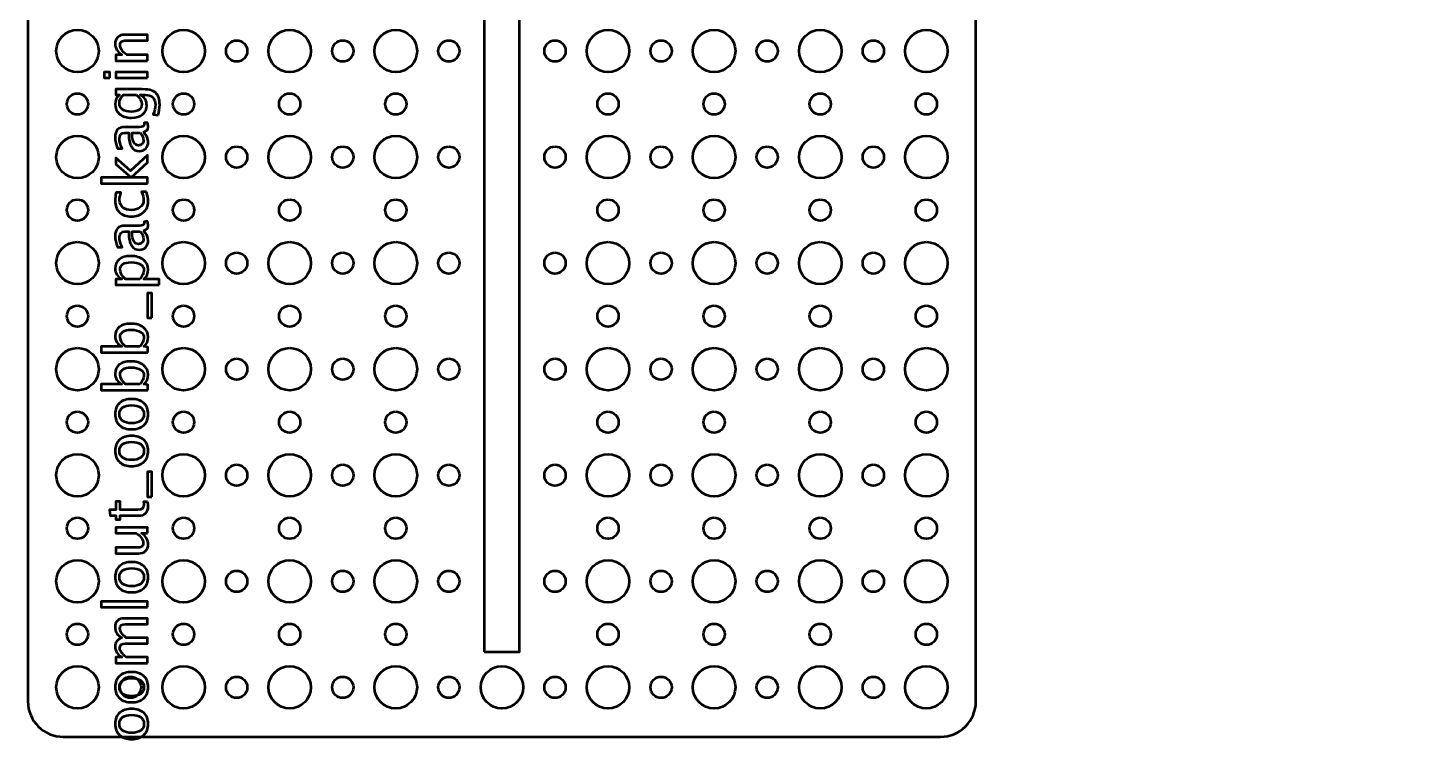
# Model space of a CAD drawing. Header units: centimetres. Extents: x -120 to 105, y -79 to 117.
# Drawn here: x 23.3 to 43.05, y -33.73 to -23.67 of the extents above; entities that cross this region are included whole.
import ezdxf

# ---------------------------------------------------------------- set-up
doc = ezdxf.new("R2010")
doc.units = ezdxf.units.CM
doc.header["$MEASUREMENT"] = 0
doc.layers.add('Layer 1', color=7, linetype='Continuous')

msp = doc.modelspace()

# ---------------------------------------------------------------- linework, layer by layer
at = {"layer": 'Layer 1', "lineweight": 53}
msp.add_lwpolyline([(29.75, -32.5001), (30.25, -32.5001), (30.25, 2.4999), (29.75, 2.4999), (29.75, -32.5001)], close=True, dxfattribs=at)
for centre, major_axis in [((24.00001, -24.00001), (0, 0.30001)), ((25.50001, -24.00001), (0, 0.30001)), ((26.25, -24), (0, 0.15)), ((27.00001, -24.00001), (0, 0.30001)), ((27.75, -24), (0, 0.15)), ((28.50001, -24.00001), (0, 0.30001)), ((29.25, -24), (0, 0.15)), ((30.75, -24), (0, 0.15)), ((31.50001, -24.00001), (0, 0.30001)), ((32.25, -24), (0, 0.15)), ((33.00001, -24.00001), (0, 0.30001)), ((33.75, -24), (0, 0.15)), ((34.50001, -24.00001), (0, 0.30001)), ((35.25, -24), (0, 0.15)), ((36.00001, -24.00001), (0, 0.30001)), ((24, -24.75), (0, 0.15)), ((25.5, -24.75), (0, 0.15)), ((27, -24.75), (0, 0.15)), ((28.5, -24.75), (0, 0.15)), ((31.5, -24.75), (0, 0.15)), ((33, -24.75), (0, 0.15)), ((34.5, -24.75), (0, 0.15)), ((36, -24.75), (0, 0.15)), ((24.00001, -25.50001), (0, 0.30001)), ((25.50001, -25.50001), (0, 0.30001)), ((27.00001, -25.50001), (0, 0.30001)), ((28.50001, -25.50001), (0, 0.30001)), ((31.50001, -25.50001), (0, 0.30001)), ((33.00001, -25.50001), (0, 0.30001)), ((34.50001, -25.50001), (0, 0.30001)), ((36.00001, -25.50001), (0, 0.30001)), ((26.25, -25.5), (0, 0.15)), ((27.75, -25.5), (0, 0.15)), ((29.25, -25.5), (0, 0.15)), ((30.75, -25.5), (0, 0.15)), ((32.25, -25.5), (0, 0.15)), ((33.75, -25.5), (0, 0.15)), ((35.25, -25.5), (0, 0.15)), ((24, -26.25), (0, 0.15)), ((25.5, -26.25), (0, 0.15)), ((27, -26.25), (0, 0.15)), ((28.5, -26.25), (0, 0.15)), ((31.5, -26.25), (0, 0.15)), ((33, -26.25), (0, 0.15)), ((34.5, -26.25), (0, 0.15)), ((36, -26.25), (0, 0.15)), ((24.00001, -27.00001), (0, 0.30001)), ((25.50001, -27.00001), (0, 0.30001)), ((26.25, -27), (0, 0.15)), ((27.00001, -27.00001), (0, 0.30001)), ((27.75, -27), (0, 0.15)), ((28.50001, -27.00001), (0, 0.30001)), ((29.25, -27), (0, 0.15)), ((30.75, -27), (0, 0.15)), ((31.50001, -27.00001), (0, 0.30001)), ((32.25, -27), (0, 0.15)), ((33.00001, -27.00001), (0, 0.30001)), ((33.75, -27), (0, 0.15)), ((34.50001, -27.00001), (0, 0.30001)), ((35.25, -27), (0, 0.15)), ((36.00001, -27.00001), (0, 0.30001)), ((24, -27.75), (0, 0.15)), ((25.5, -27.75), (0, 0.15)), ((27, -27.75), (0, 0.15)), ((28.5, -27.75), (0, 0.15)), ((31.5, -27.75), (0, 0.15)), ((33, -27.75), (0, 0.15)), ((34.5, -27.75), (0, 0.15)), ((36, -27.75), (0, 0.15)), ((24.00001, -28.50001), (0, 0.30001)), ((25.50001, -28.50001), (0, 0.30001)), ((27.00001, -28.50001), (0, 0.30001)), ((28.50001, -28.50001), (0, 0.30001)), ((31.50001, -28.50001), (0, 0.30001)), ((33.00001, -28.50001), (0, 0.30001)), ((34.50001, -28.50001), (0, 0.30001)), ((36.00001, -28.50001), (0, 0.30001)), ((26.25, -28.5), (0, 0.15)), ((27.75, -28.5), (0, 0.15)), ((29.25, -28.5), (0, 0.15)), ((30.75, -28.5), (0, 0.15)), ((32.25, -28.5), (0, 0.15)), ((33.75, -28.5), (0, 0.15)), ((35.25, -28.5), (0, 0.15)), ((24, -29.25), (0, 0.15)), ((25.5, -29.25), (0, 0.15)), ((27, -29.25), (0, 0.15)), ((28.5, -29.25), (0, 0.15)), ((31.5, -29.25), (0, 0.15)), ((33, -29.25), (0, 0.15)), ((34.5, -29.25), (0, 0.15)), ((36, -29.25), (0, 0.15)), ((24.00001, -30.00001), (0, 0.30001)), ((25.50001, -30.00001), (0, 0.30001)), ((27.00001, -30.00001), (0, 0.30001)), ((28.50001, -30.00001), (0, 0.30001)), ((31.50001, -30.00001), (0, 0.30001)), ((33.00001, -30.00001), (0, 0.30001)), ((34.50001, -30.00001), (0, 0.30001)), ((36.00001, -30.00001), (0, 0.30001)), ((26.25, -30), (0, 0.15)), ((27.75, -30), (0, 0.15)), ((29.25, -30), (0, 0.15)), ((30.75, -30), (0, 0.15)), ((32.25, -30), (0, 0.15)), ((33.75, -30), (0, 0.15)), ((35.25, -30), (0, 0.15)), ((24, -30.75), (0, 0.15)), ((25.5, -30.75), (0, 0.15)), ((27, -30.75), (0, 0.15)), ((28.5, -30.75), (0, 0.15)), ((31.5, -30.75), (0, 0.15)), ((33, -30.75), (0, 0.15)), ((34.5, -30.75), (0, 0.15)), ((36, -30.75), (0, 0.15)), ((24.00001, -31.50001), (0, 0.30001)), ((25.50001, -31.50001), (0, 0.30001)), ((27.00001, -31.50001), (0, 0.30001)), ((28.50001, -31.50001), (0, 0.30001)), ((31.50001, -31.50001), (0, 0.30001)), ((33.00001, -31.50001), (0, 0.30001)), ((34.50001, -31.50001), (0, 0.30001)), ((36.00001, -31.50001), (0, 0.30001)), ((26.25, -31.5), (0, 0.15)), ((27.75, -31.5), (0, 0.15)), ((29.25, -31.5), (0, 0.15)), ((30.75, -31.5), (0, 0.15)), ((32.25, -31.5), (0, 0.15)), ((33.75, -31.5), (0, 0.15)), ((35.25, -31.5), (0, 0.15)), ((24, -32.25), (0, 0.15)), ((25.5, -32.25), (0, 0.15)), ((27, -32.25), (0, 0.15)), ((28.5, -32.25), (0, 0.15)), ((31.5, -32.25), (0, 0.15)), ((33, -32.25), (0, 0.15)), ((34.5, -32.25), (0, 0.15)), ((36, -32.25), (0, 0.15)), ((24.00001, -33.00001), (0, 0.30001)), ((25.50001, -33.00001), (0, 0.30001)), ((27.00001, -33.00001), (0, 0.30001)), ((28.50001, -33.00001), (0, 0.30001)), ((30.00001, -33.00001), (0, 0.30001)), ((31.50001, -33.00001), (0, 0.30001)), ((33.00001, -33.00001), (0, 0.30001)), ((34.50001, -33.00001), (0, 0.30001)), ((36.00001, -33.00001), (0, 0.30001)), ((24.75, -33), (0, 0.15)), ((26.25, -33), (0, 0.15)), ((27.75, -33), (0, 0.15)), ((29.25, -33), (0, 0.15)), ((30.75, -33), (0, 0.15)), ((32.25, -33), (0, 0.15)), ((33.75, -33), (0, 0.15)), ((35.25, -33), (0, 0.15))]:
    msp.add_ellipse(centre, major_axis=major_axis, ratio=1, dxfattribs=at)
msp.add_open_spline([(23.8, -33.7), (23.52386, -33.7), (23.3, -33.47614), (23.3, -33.2), (23.3, -33.2), (23.3, -33.2), (23.3, 6.2), (23.3, 6.2), (23.3, 6.2), (23.3, 6.47614), (23.52386, 6.7), (23.8, 6.7), (23.8, 6.7), (27.54218, 6.7), (33.02796, 6.7), (36.2, 6.7), (36.2, 6.7), (36.47614, 6.7), (36.7, 6.47614), (36.7, 6.2), (36.7, 6.2), (36.7, 6.2), (36.7, -11.3), (36.7, -11.3), (36.7, -11.3), (36.7, -11.3), (61.7, -11.3), (61.7, -11.3), (61.7, -11.3), (61.97614, -11.3), (62.2, -11.52386), (62.2, -11.8), (62.2, -11.8), (62.2, -11.8), (62.2, -18.2), (62.2, -18.2), (62.2, -18.2), (62.2, -18.47614), (61.97614, -18.7), (61.7, -18.7), (61.7, -18.7), (61.7, -18.7), (36.7, -18.7), (36.7, -18.7), (36.7, -18.7), (36.7, -18.7), (36.7, -33.2), (36.7, -33.2), (36.7, -33.2), (36.7, -33.47614), (36.47614, -33.7), (36.2, -33.7), (36.2, -33.7), (31.42225, -33.7), (28.57775, -33.7), (23.8, -33.7)], degree=3, knots=[0, 0, 0, 0, 0.06666667, 0.06666667, 0.06666667, 0.06666667, 0.13333333, 0.13333333, 0.13333333, 0.13333333, 0.2, 0.2, 0.2, 0.2, 0.26666667, 0.26666667, 0.26666667, 0.26666667, 0.33333333, 0.33333333, 0.33333333, 0.33333333, 0.4, 0.4, 0.4, 0.4, 0.46666667, 0.46666667, 0.46666667, 0.46666667, 0.53333333, 0.53333333, 0.53333333, 0.53333333, 0.6, 0.6, 0.6, 0.6, 0.66666667, 0.66666667, 0.66666667, 0.66666667, 0.73333333, 0.73333333, 0.73333333, 0.73333333, 0.8, 0.8, 0.8, 0.8, 0.86666667, 0.86666667, 0.86666667, 0.86666667, 1, 1, 1, 1], dxfattribs=at)
at = {"layer": 'Layer 1', "color": 5, "lineweight": 53}
for points, knots in [([(24.99003, -24.13702), (24.99003, -24.13702), (24.54129, -24.13702), (24.54129, -24.13702), (24.54129, -24.13702), (24.54129, -24.13702), (24.54129, -24.05575), (24.54129, -24.05575), (24.54129, -24.05575), (24.54129, -24.05575), (24.6261, -24.05575), (24.6261, -24.05575), (24.6261, -24.05575), (24.56331, -24.01271), (24.53198, -23.95993), (24.53198, -23.89756), (24.53198, -23.89756), (24.53198, -23.85833), (24.54426, -23.82715), (24.56895, -23.80415), (24.56895, -23.80415), (24.59351, -23.78115), (24.62667, -23.76957), (24.66815, -23.76957), (24.66815, -23.76957), (24.66815, -23.76957), (24.99003, -23.76957), (24.99003, -23.76957), (24.99003, -23.76957), (24.99003, -23.76957), (24.99003, -23.85086), (24.99003, -23.85086), (24.99003, -23.85086), (24.99003, -23.85086), (24.69468, -23.85086), (24.69468, -23.85086), (24.69468, -23.85086), (24.66138, -23.85086), (24.63767, -23.85579), (24.62356, -23.86553), (24.62356, -23.86553), (24.60931, -23.87541), (24.60226, -23.89164), (24.60226, -23.91436), (24.60226, -23.91436), (24.60226, -23.96431), (24.63485, -24.01144), (24.70005, -24.05575), (24.70005, -24.05575), (24.70005, -24.05575), (24.99003, -24.05575), (24.99003, -24.05575), (24.99003, -24.05575), (24.99003, -24.05575), (24.99003, -24.13702), (24.99003, -24.13702)], [0, 0, 0, 0, 0.06666667, 0.06666667, 0.06666667, 0.06666667, 0.13333333, 0.13333333, 0.13333333, 0.13333333, 0.2, 0.2, 0.2, 0.2, 0.26666667, 0.26666667, 0.26666667, 0.26666667, 0.33333333, 0.33333333, 0.33333333, 0.33333333, 0.4, 0.4, 0.4, 0.4, 0.46666667, 0.46666667, 0.46666667, 0.46666667, 0.53333333, 0.53333333, 0.53333333, 0.53333333, 0.6, 0.6, 0.6, 0.6, 0.66666667, 0.66666667, 0.66666667, 0.66666667, 0.73333333, 0.73333333, 0.73333333, 0.73333333, 0.8, 0.8, 0.8, 0.8, 0.86666667, 0.86666667, 0.86666667, 0.86666667, 1, 1, 1, 1]), ([(24.45917, -24.3817), (24.45917, -24.3817), (24.37789, -24.3817), (24.37789, -24.3817), (24.37789, -24.3817), (24.37789, -24.3817), (24.37789, -24.30043), (24.37789, -24.30043), (24.37789, -24.30043), (24.37789, -24.30043), (24.45917, -24.30043), (24.45917, -24.30043), (24.45917, -24.30043), (24.45917, -24.30043), (24.45917, -24.3817), (24.45917, -24.3817)], [0, 0, 0, 0, 0.2, 0.2, 0.2, 0.2, 0.4, 0.4, 0.4, 0.4, 0.6, 0.6, 0.6, 0.6, 1, 1, 1, 1]), ([(24.99003, -24.3817), (24.99003, -24.3817), (24.54129, -24.3817), (24.54129, -24.3817), (24.54129, -24.3817), (24.54129, -24.3817), (24.54129, -24.30043), (24.54129, -24.30043), (24.54129, -24.30043), (24.54129, -24.30043), (24.99003, -24.30043), (24.99003, -24.30043), (24.99003, -24.30043), (24.99003, -24.30043), (24.99003, -24.3817), (24.99003, -24.3817)], [0, 0, 0, 0, 0.2, 0.2, 0.2, 0.2, 0.4, 0.4, 0.4, 0.4, 0.6, 0.6, 0.6, 0.6, 1, 1, 1, 1]), ([(25.13904, -24.90791), (25.13904, -24.90791), (25.06877, -24.89831), (25.06877, -24.89831), (25.06877, -24.89831), (25.09078, -24.85119), (25.10179, -24.80448), (25.10179, -24.75834), (25.10179, -24.75834), (25.10179, -24.66676), (25.05325, -24.6209), (24.9563, -24.6209), (24.9563, -24.6209), (24.9563, -24.6209), (24.88575, -24.6209), (24.88575, -24.6209), (24.88575, -24.6209), (24.91552, -24.63501), (24.93852, -24.65504), (24.95503, -24.68115), (24.95503, -24.68115), (24.97154, -24.70726), (24.97987, -24.73632), (24.97987, -24.76836), (24.97987, -24.76836), (24.97987, -24.82268), (24.9604, -24.86572), (24.92145, -24.89746), (24.92145, -24.89746), (24.8825, -24.92921), (24.82973, -24.94516), (24.76312, -24.94516), (24.76312, -24.94516), (24.69497, -24.94516), (24.63937, -24.9271), (24.59633, -24.89097), (24.59633, -24.89097), (24.55343, -24.85472), (24.53198, -24.80801), (24.53198, -24.75058), (24.53198, -24.75058), (24.53198, -24.70034), (24.5523, -24.65702), (24.59308, -24.6209), (24.59308, -24.6209), (24.59308, -24.6209), (24.54129, -24.6209), (24.54129, -24.6209), (24.54129, -24.6209), (24.54129, -24.6209), (24.54129, -24.53961), (24.54129, -24.53961), (24.54129, -24.53961), (24.54129, -24.53961), (24.86755, -24.53961), (24.86755, -24.53961), (24.86755, -24.53961), (24.93768, -24.53961), (24.98961, -24.54328), (25.02333, -24.55062), (25.02333, -24.55062), (25.05706, -24.55782), (25.08472, -24.57165), (25.10616, -24.59169), (25.10616, -24.59169), (25.14384, -24.62725), (25.16275, -24.68284), (25.16275, -24.75834), (25.16275, -24.75834), (25.16275, -24.81013), (25.15485, -24.85994), (25.13904, -24.90791)], [0, 0, 0, 0, 0.05263158, 0.05263158, 0.05263158, 0.05263158, 0.10526316, 0.10526316, 0.10526316, 0.10526316, 0.15789474, 0.15789474, 0.15789474, 0.15789474, 0.21052632, 0.21052632, 0.21052632, 0.21052632, 0.26315789, 0.26315789, 0.26315789, 0.26315789, 0.31578947, 0.31578947, 0.31578947, 0.31578947, 0.36842105, 0.36842105, 0.36842105, 0.36842105, 0.42105263, 0.42105263, 0.42105263, 0.42105263, 0.47368421, 0.47368421, 0.47368421, 0.47368421, 0.52631579, 0.52631579, 0.52631579, 0.52631579, 0.57894737, 0.57894737, 0.57894737, 0.57894737, 0.63157895, 0.63157895, 0.63157895, 0.63157895, 0.68421053, 0.68421053, 0.68421053, 0.68421053, 0.73684211, 0.73684211, 0.73684211, 0.73684211, 0.78947368, 0.78947368, 0.78947368, 0.78947368, 0.84210526, 0.84210526, 0.84210526, 0.84210526, 0.89473684, 0.89473684, 0.89473684, 0.89473684, 1, 1, 1, 1]), ([(24.83481, -24.6209), (24.83481, -24.6209), (24.64868, -24.6209), (24.64868, -24.6209), (24.64868, -24.6209), (24.61157, -24.65674), (24.59294, -24.69583), (24.59294, -24.73802), (24.59294, -24.73802), (24.59294, -24.77555), (24.6079, -24.8049), (24.63796, -24.82607), (24.63796, -24.82607), (24.66787, -24.84738), (24.7095, -24.85796), (24.76256, -24.85796), (24.76256, -24.85796), (24.86007, -24.85796), (24.90875, -24.82339), (24.90875, -24.7541), (24.90875, -24.7541), (24.90875, -24.70697), (24.88406, -24.66252), (24.83481, -24.6209)], [0, 0, 0, 0, 0.14285714, 0.14285714, 0.14285714, 0.14285714, 0.28571429, 0.28571429, 0.28571429, 0.28571429, 0.42857143, 0.42857143, 0.42857143, 0.42857143, 0.57142857, 0.57142857, 0.57142857, 0.57142857, 0.71428571, 0.71428571, 0.71428571, 0.71428571, 1, 1, 1, 1]), ([(24.93288, -25.14582), (24.97775, -25.19464), (25.00019, -25.24163), (25.00019, -25.28679), (25.00019, -25.28679), (25.00019, -25.3239), (24.98862, -25.35479), (24.96534, -25.37921), (24.96534, -25.37921), (24.94205, -25.40376), (24.9127, -25.41604), (24.87728, -25.41604), (24.87728, -25.41604), (24.82832, -25.41604), (24.79064, -25.39543), (24.76439, -25.35424), (24.76439, -25.35424), (24.73815, -25.31303), (24.72502, -25.25391), (24.72502, -25.17686), (24.72502, -25.17686), (24.72502, -25.17686), (24.72502, -25.15781), (24.72502, -25.15781), (24.72502, -25.15781), (24.72502, -25.15781), (24.67098, -25.15781), (24.67098, -25.15781), (24.67098, -25.15781), (24.61891, -25.15781), (24.59294, -25.18491), (24.59294, -25.23923), (24.59294, -25.23923), (24.59294, -25.28128), (24.60621, -25.32729), (24.63274, -25.37709), (24.63274, -25.37709), (24.63274, -25.37709), (24.56585, -25.37709), (24.56585, -25.37709), (24.56585, -25.37709), (24.54327, -25.32235), (24.53198, -25.2707), (24.53198, -25.2223), (24.53198, -25.2223), (24.53198, -25.17249), (24.54327, -25.13566), (24.56599, -25.11209), (24.56599, -25.11209), (24.58871, -25.08839), (24.6237, -25.07653), (24.67098, -25.07653), (24.67098, -25.07653), (24.67098, -25.07653), (24.87375, -25.07653), (24.87375, -25.07653), (24.87375, -25.07653), (24.92018, -25.07653), (24.94346, -25.06228), (24.94346, -25.03363), (24.94346, -25.03363), (24.94346, -25.03011), (24.9429, -25.02488), (24.94177, -25.01797), (24.94177, -25.01797), (24.94177, -25.01797), (24.98693, -25.01218), (24.98693, -25.01218), (24.98693, -25.01218), (24.99582, -25.03067), (25.00019, -25.05099), (25.00019, -25.07329), (25.00019, -25.07329), (25.00019, -25.11125), (24.97775, -25.13538), (24.93288, -25.14582)], [0, 0, 0, 0, 0.05, 0.05, 0.05, 0.05, 0.1, 0.1, 0.1, 0.1, 0.15, 0.15, 0.15, 0.15, 0.2, 0.2, 0.2, 0.2, 0.25, 0.25, 0.25, 0.25, 0.3, 0.3, 0.3, 0.3, 0.35, 0.35, 0.35, 0.35, 0.4, 0.4, 0.4, 0.4, 0.45, 0.45, 0.45, 0.45, 0.5, 0.5, 0.5, 0.5, 0.55, 0.55, 0.55, 0.55, 0.6, 0.6, 0.6, 0.6, 0.65, 0.65, 0.65, 0.65, 0.7, 0.7, 0.7, 0.7, 0.75, 0.75, 0.75, 0.75, 0.8, 0.8, 0.8, 0.8, 0.85, 0.85, 0.85, 0.85, 0.9, 0.9, 0.9, 0.9, 1, 1, 1, 1]), ([(24.88857, -25.15781), (24.88857, -25.15781), (24.77328, -25.15781), (24.77328, -25.15781), (24.77328, -25.15781), (24.77328, -25.15781), (24.77244, -25.18392), (24.77244, -25.18392), (24.77244, -25.18392), (24.77244, -25.22907), (24.78076, -25.26548), (24.79741, -25.29328), (24.79741, -25.29328), (24.8142, -25.32094), (24.83636, -25.33477), (24.86402, -25.33477), (24.86402, -25.33477), (24.88335, -25.33477), (24.89972, -25.32785), (24.91312, -25.31416), (24.91312, -25.31416), (24.92653, -25.30033), (24.9333, -25.28354), (24.9333, -25.26365), (24.9333, -25.26365), (24.9333, -25.22978), (24.91835, -25.1945), (24.88857, -25.15781)], [0, 0, 0, 0, 0.125, 0.125, 0.125, 0.125, 0.25, 0.25, 0.25, 0.25, 0.375, 0.375, 0.375, 0.375, 0.5, 0.5, 0.5, 0.5, 0.625, 0.625, 0.625, 0.625, 0.75, 0.75, 0.75, 0.75, 1, 1, 1, 1]), ([(24.99003, -25.87196), (24.99003, -25.87196), (24.33725, -25.87196), (24.33725, -25.87196), (24.33725, -25.87196), (24.33725, -25.87196), (24.33725, -25.79069), (24.33725, -25.79069), (24.33725, -25.79069), (24.33725, -25.79069), (24.75903, -25.79069), (24.75903, -25.79069), (24.75903, -25.79069), (24.75903, -25.79069), (24.54129, -25.60019), (24.54129, -25.60019), (24.54129, -25.60019), (24.54129, -25.60019), (24.54129, -25.51242), (24.54129, -25.51242), (24.54129, -25.51242), (24.54129, -25.51242), (24.7507, -25.69445), (24.7507, -25.69445), (24.7507, -25.69445), (24.7507, -25.69445), (24.99003, -25.47432), (24.99003, -25.47432), (24.99003, -25.47432), (24.99003, -25.47432), (24.99003, -25.57902), (24.99003, -25.57902), (24.99003, -25.57902), (24.99003, -25.57902), (24.75988, -25.79069), (24.75988, -25.79069), (24.75988, -25.79069), (24.75988, -25.79069), (24.99003, -25.79069), (24.99003, -25.79069), (24.99003, -25.79069), (24.99003, -25.79069), (24.99003, -25.87196), (24.99003, -25.87196)], [0, 0, 0, 0, 0.08333333, 0.08333333, 0.08333333, 0.08333333, 0.16666667, 0.16666667, 0.16666667, 0.16666667, 0.25, 0.25, 0.25, 0.25, 0.33333333, 0.33333333, 0.33333333, 0.33333333, 0.41666667, 0.41666667, 0.41666667, 0.41666667, 0.5, 0.5, 0.5, 0.5, 0.58333333, 0.58333333, 0.58333333, 0.58333333, 0.66666667, 0.66666667, 0.66666667, 0.66666667, 0.75, 0.75, 0.75, 0.75, 0.83333333, 0.83333333, 0.83333333, 0.83333333, 1, 1, 1, 1]), ([(24.97648, -25.99404), (24.99229, -26.04667), (25.00019, -26.09211), (25.00019, -26.13035), (25.00019, -26.13035), (25.00019, -26.19103), (24.97775, -26.24126), (24.93302, -26.2812), (24.93302, -26.2812), (24.88815, -26.32112), (24.83156, -26.34116), (24.7634, -26.34116), (24.7634, -26.34116), (24.69059, -26.34116), (24.63372, -26.3214), (24.59308, -26.2819), (24.59308, -26.2819), (24.5523, -26.24239), (24.53198, -26.18722), (24.53198, -26.11638), (24.53198, -26.11638), (24.53198, -26.08152), (24.53678, -26.0423), (24.54637, -25.99912), (24.54637, -25.99912), (24.54637, -25.99912), (24.61496, -25.99912), (24.61496, -25.99912), (24.61496, -25.99912), (24.60141, -26.04498), (24.59464, -26.08237), (24.59464, -26.11116), (24.59464, -26.11116), (24.59464, -26.15293), (24.6103, -26.18637), (24.64148, -26.21135), (24.64148, -26.21135), (24.67267, -26.23632), (24.7143, -26.24888), (24.76623, -26.24888), (24.76623, -26.24888), (24.8166, -26.24888), (24.85724, -26.2359), (24.88843, -26.21008), (24.88843, -26.21008), (24.91947, -26.18425), (24.935, -26.15053), (24.935, -26.10862), (24.935, -26.10862), (24.935, -26.07151), (24.9254, -26.03341), (24.90621, -25.99404), (24.90621, -25.99404), (24.90621, -25.99404), (24.97648, -25.99404), (24.97648, -25.99404)], [0, 0, 0, 0, 0.06666667, 0.06666667, 0.06666667, 0.06666667, 0.13333333, 0.13333333, 0.13333333, 0.13333333, 0.2, 0.2, 0.2, 0.2, 0.26666667, 0.26666667, 0.26666667, 0.26666667, 0.33333333, 0.33333333, 0.33333333, 0.33333333, 0.4, 0.4, 0.4, 0.4, 0.46666667, 0.46666667, 0.46666667, 0.46666667, 0.53333333, 0.53333333, 0.53333333, 0.53333333, 0.6, 0.6, 0.6, 0.6, 0.66666667, 0.66666667, 0.66666667, 0.66666667, 0.73333333, 0.73333333, 0.73333333, 0.73333333, 0.8, 0.8, 0.8, 0.8, 0.86666667, 0.86666667, 0.86666667, 0.86666667, 1, 1, 1, 1]), ([(24.93288, -26.54182), (24.97775, -26.59064), (25.00019, -26.63763), (25.00019, -26.68279), (25.00019, -26.68279), (25.00019, -26.7199), (24.98862, -26.75079), (24.96534, -26.77521), (24.96534, -26.77521), (24.94205, -26.79976), (24.9127, -26.81204), (24.87728, -26.81204), (24.87728, -26.81204), (24.82832, -26.81204), (24.79064, -26.79143), (24.76439, -26.75024), (24.76439, -26.75024), (24.73815, -26.70903), (24.72502, -26.64991), (24.72502, -26.57286), (24.72502, -26.57286), (24.72502, -26.57286), (24.72502, -26.55381), (24.72502, -26.55381), (24.72502, -26.55381), (24.72502, -26.55381), (24.67098, -26.55381), (24.67098, -26.55381), (24.67098, -26.55381), (24.61891, -26.55381), (24.59294, -26.58091), (24.59294, -26.63523), (24.59294, -26.63523), (24.59294, -26.67728), (24.60621, -26.72329), (24.63274, -26.77309), (24.63274, -26.77309), (24.63274, -26.77309), (24.56585, -26.77309), (24.56585, -26.77309), (24.56585, -26.77309), (24.54327, -26.71835), (24.53198, -26.6667), (24.53198, -26.6183), (24.53198, -26.6183), (24.53198, -26.56849), (24.54327, -26.53166), (24.56599, -26.50809), (24.56599, -26.50809), (24.58871, -26.48439), (24.6237, -26.47253), (24.67098, -26.47253), (24.67098, -26.47253), (24.67098, -26.47253), (24.87375, -26.47253), (24.87375, -26.47253), (24.87375, -26.47253), (24.92018, -26.47253), (24.94346, -26.45828), (24.94346, -26.42963), (24.94346, -26.42963), (24.94346, -26.42611), (24.9429, -26.42088), (24.94177, -26.41397), (24.94177, -26.41397), (24.94177, -26.41397), (24.98693, -26.40818), (24.98693, -26.40818), (24.98693, -26.40818), (24.99582, -26.42667), (25.00019, -26.44699), (25.00019, -26.46929), (25.00019, -26.46929), (25.00019, -26.50725), (24.97775, -26.53138), (24.93288, -26.54182)], [0, 0, 0, 0, 0.05, 0.05, 0.05, 0.05, 0.1, 0.1, 0.1, 0.1, 0.15, 0.15, 0.15, 0.15, 0.2, 0.2, 0.2, 0.2, 0.25, 0.25, 0.25, 0.25, 0.3, 0.3, 0.3, 0.3, 0.35, 0.35, 0.35, 0.35, 0.4, 0.4, 0.4, 0.4, 0.45, 0.45, 0.45, 0.45, 0.5, 0.5, 0.5, 0.5, 0.55, 0.55, 0.55, 0.55, 0.6, 0.6, 0.6, 0.6, 0.65, 0.65, 0.65, 0.65, 0.7, 0.7, 0.7, 0.7, 0.75, 0.75, 0.75, 0.75, 0.8, 0.8, 0.8, 0.8, 0.85, 0.85, 0.85, 0.85, 0.9, 0.9, 0.9, 0.9, 1, 1, 1, 1]), ([(24.88857, -26.55381), (24.88857, -26.55381), (24.77328, -26.55381), (24.77328, -26.55381), (24.77328, -26.55381), (24.77328, -26.55381), (24.77244, -26.57992), (24.77244, -26.57992), (24.77244, -26.57992), (24.77244, -26.62507), (24.78076, -26.66148), (24.79741, -26.68928), (24.79741, -26.68928), (24.8142, -26.71694), (24.83636, -26.73077), (24.86402, -26.73077), (24.86402, -26.73077), (24.88335, -26.73077), (24.89972, -26.72385), (24.91312, -26.71016), (24.91312, -26.71016), (24.92653, -26.69633), (24.9333, -26.67954), (24.9333, -26.65965), (24.9333, -26.65965), (24.9333, -26.62578), (24.91835, -26.5905), (24.88857, -26.55381)], [0, 0, 0, 0, 0.125, 0.125, 0.125, 0.125, 0.25, 0.25, 0.25, 0.25, 0.375, 0.375, 0.375, 0.375, 0.5, 0.5, 0.5, 0.5, 0.625, 0.625, 0.625, 0.625, 0.75, 0.75, 0.75, 0.75, 1, 1, 1, 1]), ([(25.15344, -27.30593), (25.15344, -27.30593), (24.54129, -27.30593), (24.54129, -27.30593), (24.54129, -27.30593), (24.54129, -27.30593), (24.54129, -27.22466), (24.54129, -27.22466), (24.54129, -27.22466), (24.54129, -27.22466), (24.6261, -27.22466), (24.6261, -27.22466), (24.6261, -27.22466), (24.56331, -27.19136), (24.53198, -27.14126), (24.53198, -27.07452), (24.53198, -27.07452), (24.53198, -27.02047), (24.5516, -26.978), (24.59097, -26.94695), (24.59097, -26.94695), (24.63034, -26.91591), (24.6841, -26.90038), (24.75226, -26.90038), (24.75226, -26.90038), (24.82648, -26.90038), (24.88645, -26.91802), (24.93189, -26.95316), (24.93189, -26.95316), (24.97747, -26.9883), (25.00019, -27.03458), (25.00019, -27.09187), (25.00019, -27.09187), (25.00019, -27.14507), (24.97987, -27.18938), (24.93909, -27.22466), (24.93909, -27.22466), (24.93909, -27.22466), (25.15344, -27.22466), (25.15344, -27.22466), (25.15344, -27.22466), (25.15344, -27.22466), (25.15344, -27.30593), (25.15344, -27.30593)], [0, 0, 0, 0, 0.08333333, 0.08333333, 0.08333333, 0.08333333, 0.16666667, 0.16666667, 0.16666667, 0.16666667, 0.25, 0.25, 0.25, 0.25, 0.33333333, 0.33333333, 0.33333333, 0.33333333, 0.41666667, 0.41666667, 0.41666667, 0.41666667, 0.5, 0.5, 0.5, 0.5, 0.58333333, 0.58333333, 0.58333333, 0.58333333, 0.66666667, 0.66666667, 0.66666667, 0.66666667, 0.75, 0.75, 0.75, 0.75, 0.83333333, 0.83333333, 0.83333333, 0.83333333, 1, 1, 1, 1]), ([(24.88307, -27.22466), (24.92046, -27.18275), (24.93923, -27.14281), (24.93923, -27.10486), (24.93923, -27.10486), (24.93923, -27.06746), (24.92357, -27.03853), (24.89238, -27.01821), (24.89238, -27.01821), (24.8612, -26.99775), (24.81731, -26.98759), (24.76058, -26.98759), (24.76058, -26.98759), (24.6556, -26.98759), (24.6031, -27.02231), (24.6031, -27.09173), (24.6031, -27.09173), (24.6031, -27.13717), (24.62766, -27.18148), (24.6769, -27.22466), (24.6769, -27.22466), (24.6769, -27.22466), (24.88307, -27.22466), (24.88307, -27.22466)], [0, 0, 0, 0, 0.14285714, 0.14285714, 0.14285714, 0.14285714, 0.28571429, 0.28571429, 0.28571429, 0.28571429, 0.42857143, 0.42857143, 0.42857143, 0.42857143, 0.57142857, 0.57142857, 0.57142857, 0.57142857, 0.71428571, 0.71428571, 0.71428571, 0.71428571, 1, 1, 1, 1]), ([(25.05099, -27.77498), (25.05099, -27.77498), (24.99003, -27.77498), (24.99003, -27.77498), (24.99003, -27.77498), (24.99003, -27.77498), (24.99003, -27.42278), (24.99003, -27.42278), (24.99003, -27.42278), (24.99003, -27.42278), (25.05099, -27.42278), (25.05099, -27.42278), (25.05099, -27.42278), (25.05099, -27.42278), (25.05099, -27.77498), (25.05099, -27.77498)], [0, 0, 0, 0, 0.2, 0.2, 0.2, 0.2, 0.4, 0.4, 0.4, 0.4, 0.6, 0.6, 0.6, 0.6, 1, 1, 1, 1]), ([(24.99511, -28.26209), (24.99511, -28.26209), (24.33725, -28.26209), (24.33725, -28.26209), (24.33725, -28.26209), (24.33725, -28.26209), (24.33725, -28.18082), (24.33725, -28.18082), (24.33725, -28.18082), (24.33725, -28.18082), (24.6261, -28.18082), (24.6261, -28.18082), (24.6261, -28.18082), (24.56331, -28.14752), (24.53198, -28.09742), (24.53198, -28.03068), (24.53198, -28.03068), (24.53198, -27.97663), (24.5516, -27.93416), (24.59097, -27.90311), (24.59097, -27.90311), (24.63034, -27.87207), (24.6841, -27.85654), (24.75226, -27.85654), (24.75226, -27.85654), (24.82648, -27.85654), (24.88645, -27.87418), (24.93189, -27.90932), (24.93189, -27.90932), (24.97747, -27.94446), (25.00019, -27.99074), (25.00019, -28.04803), (25.00019, -28.04803), (25.00019, -28.10123), (24.97987, -28.14554), (24.93909, -28.18082), (24.93909, -28.18082), (24.93909, -28.18082), (24.99511, -28.1907), (24.99511, -28.1907), (24.99511, -28.1907), (24.99511, -28.1907), (24.99511, -28.26209), (24.99511, -28.26209)], [0, 0, 0, 0, 0.08333333, 0.08333333, 0.08333333, 0.08333333, 0.16666667, 0.16666667, 0.16666667, 0.16666667, 0.25, 0.25, 0.25, 0.25, 0.33333333, 0.33333333, 0.33333333, 0.33333333, 0.41666667, 0.41666667, 0.41666667, 0.41666667, 0.5, 0.5, 0.5, 0.5, 0.58333333, 0.58333333, 0.58333333, 0.58333333, 0.66666667, 0.66666667, 0.66666667, 0.66666667, 0.75, 0.75, 0.75, 0.75, 0.83333333, 0.83333333, 0.83333333, 0.83333333, 1, 1, 1, 1]), ([(24.88307, -28.18082), (24.92046, -28.13891), (24.93923, -28.09897), (24.93923, -28.06102), (24.93923, -28.06102), (24.93923, -28.02362), (24.92357, -27.99469), (24.89238, -27.97437), (24.89238, -27.97437), (24.8612, -27.95391), (24.81731, -27.94375), (24.76058, -27.94375), (24.76058, -27.94375), (24.6556, -27.94375), (24.6031, -27.97847), (24.6031, -28.04789), (24.6031, -28.04789), (24.6031, -28.09333), (24.62766, -28.13764), (24.6769, -28.18082), (24.6769, -28.18082), (24.6769, -28.18082), (24.88307, -28.18082), (24.88307, -28.18082)], [0, 0, 0, 0, 0.14285714, 0.14285714, 0.14285714, 0.14285714, 0.28571429, 0.28571429, 0.28571429, 0.28571429, 0.42857143, 0.42857143, 0.42857143, 0.42857143, 0.57142857, 0.57142857, 0.57142857, 0.57142857, 0.71428571, 0.71428571, 0.71428571, 0.71428571, 1, 1, 1, 1]), ([(24.99511, -28.79493), (24.99511, -28.79493), (24.33725, -28.79493), (24.33725, -28.79493), (24.33725, -28.79493), (24.33725, -28.79493), (24.33725, -28.71366), (24.33725, -28.71366), (24.33725, -28.71366), (24.33725, -28.71366), (24.6261, -28.71366), (24.6261, -28.71366), (24.6261, -28.71366), (24.56331, -28.68036), (24.53198, -28.63026), (24.53198, -28.56352), (24.53198, -28.56352), (24.53198, -28.50947), (24.5516, -28.467), (24.59097, -28.43595), (24.59097, -28.43595), (24.63034, -28.40491), (24.6841, -28.38938), (24.75226, -28.38938), (24.75226, -28.38938), (24.82648, -28.38938), (24.88645, -28.40702), (24.93189, -28.44216), (24.93189, -28.44216), (24.97747, -28.4773), (25.00019, -28.52358), (25.00019, -28.58087), (25.00019, -28.58087), (25.00019, -28.63407), (24.97987, -28.67838), (24.93909, -28.71366), (24.93909, -28.71366), (24.93909, -28.71366), (24.99511, -28.72354), (24.99511, -28.72354), (24.99511, -28.72354), (24.99511, -28.72354), (24.99511, -28.79493), (24.99511, -28.79493)], [0, 0, 0, 0, 0.08333333, 0.08333333, 0.08333333, 0.08333333, 0.16666667, 0.16666667, 0.16666667, 0.16666667, 0.25, 0.25, 0.25, 0.25, 0.33333333, 0.33333333, 0.33333333, 0.33333333, 0.41666667, 0.41666667, 0.41666667, 0.41666667, 0.5, 0.5, 0.5, 0.5, 0.58333333, 0.58333333, 0.58333333, 0.58333333, 0.66666667, 0.66666667, 0.66666667, 0.66666667, 0.75, 0.75, 0.75, 0.75, 0.83333333, 0.83333333, 0.83333333, 0.83333333, 1, 1, 1, 1]), ([(24.88307, -28.71366), (24.92046, -28.67175), (24.93923, -28.63181), (24.93923, -28.59386), (24.93923, -28.59386), (24.93923, -28.55646), (24.92357, -28.52753), (24.89238, -28.50721), (24.89238, -28.50721), (24.8612, -28.48675), (24.81731, -28.47659), (24.76058, -28.47659), (24.76058, -28.47659), (24.6556, -28.47659), (24.6031, -28.51131), (24.6031, -28.58073), (24.6031, -28.58073), (24.6031, -28.62617), (24.62766, -28.67048), (24.6769, -28.71366), (24.6769, -28.71366), (24.6769, -28.71366), (24.88307, -28.71366), (24.88307, -28.71366)], [0, 0, 0, 0, 0.14285714, 0.14285714, 0.14285714, 0.14285714, 0.28571429, 0.28571429, 0.28571429, 0.28571429, 0.42857143, 0.42857143, 0.42857143, 0.42857143, 0.57142857, 0.57142857, 0.57142857, 0.57142857, 0.71428571, 0.71428571, 0.71428571, 0.71428571, 1, 1, 1, 1]), ([(25.00019, -29.13642), (25.00019, -29.20232), (24.97916, -29.25453), (24.93711, -29.29291), (24.93711, -29.29291), (24.89506, -29.33143), (24.83791, -29.35062), (24.7658, -29.35062), (24.7658, -29.35062), (24.69384, -29.35062), (24.63683, -29.33143), (24.59492, -29.29291), (24.59492, -29.29291), (24.55301, -29.25453), (24.53198, -29.20232), (24.53198, -29.13642), (24.53198, -29.13642), (24.53198, -29.07052), (24.55301, -29.01831), (24.59492, -28.97993), (24.59492, -28.97993), (24.63683, -28.94141), (24.69384, -28.92221), (24.7658, -28.92221), (24.7658, -28.92221), (24.83791, -28.92221), (24.89506, -28.94141), (24.93711, -28.97993), (24.93711, -28.97993), (24.97916, -29.01831), (25.00019, -29.07052), (25.00019, -29.13642)], [0, 0, 0, 0, 0.11111111, 0.11111111, 0.11111111, 0.11111111, 0.22222222, 0.22222222, 0.22222222, 0.22222222, 0.33333333, 0.33333333, 0.33333333, 0.33333333, 0.44444444, 0.44444444, 0.44444444, 0.44444444, 0.55555556, 0.55555556, 0.55555556, 0.55555556, 0.66666667, 0.66666667, 0.66666667, 0.66666667, 0.77777778, 0.77777778, 0.77777778, 0.77777778, 1, 1, 1, 1]), ([(24.93923, -29.13656), (24.93923, -29.09635), (24.92413, -29.06502), (24.89379, -29.04272), (24.89379, -29.04272), (24.86359, -29.02057), (24.82084, -29.00942), (24.7658, -29.00942), (24.7658, -29.00942), (24.71091, -29.00942), (24.6683, -29.02057), (24.6381, -29.04272), (24.6381, -29.04272), (24.60804, -29.06502), (24.59294, -29.09635), (24.59294, -29.13656), (24.59294, -29.13656), (24.59294, -29.17692), (24.60804, -29.20825), (24.6381, -29.23026), (24.6381, -29.23026), (24.6683, -29.25242), (24.71091, -29.26342), (24.7658, -29.26342), (24.7658, -29.26342), (24.82084, -29.26342), (24.86359, -29.25242), (24.89379, -29.23026), (24.89379, -29.23026), (24.92413, -29.20825), (24.93923, -29.17692), (24.93923, -29.13656)], [0, 0, 0, 0, 0.11111111, 0.11111111, 0.11111111, 0.11111111, 0.22222222, 0.22222222, 0.22222222, 0.22222222, 0.33333333, 0.33333333, 0.33333333, 0.33333333, 0.44444444, 0.44444444, 0.44444444, 0.44444444, 0.55555556, 0.55555556, 0.55555556, 0.55555556, 0.66666667, 0.66666667, 0.66666667, 0.66666667, 0.77777778, 0.77777778, 0.77777778, 0.77777778, 1, 1, 1, 1]), ([(25.00019, -29.65655), (25.00019, -29.72245), (24.97916, -29.77466), (24.93711, -29.81304), (24.93711, -29.81304), (24.89506, -29.85156), (24.83791, -29.87075), (24.7658, -29.87075), (24.7658, -29.87075), (24.69384, -29.87075), (24.63683, -29.85156), (24.59492, -29.81304), (24.59492, -29.81304), (24.55301, -29.77466), (24.53198, -29.72245), (24.53198, -29.65655), (24.53198, -29.65655), (24.53198, -29.59065), (24.55301, -29.53844), (24.59492, -29.50006), (24.59492, -29.50006), (24.63683, -29.46154), (24.69384, -29.44234), (24.7658, -29.44234), (24.7658, -29.44234), (24.83791, -29.44234), (24.89506, -29.46154), (24.93711, -29.50006), (24.93711, -29.50006), (24.97916, -29.53844), (25.00019, -29.59065), (25.00019, -29.65655)], [0, 0, 0, 0, 0.11111111, 0.11111111, 0.11111111, 0.11111111, 0.22222222, 0.22222222, 0.22222222, 0.22222222, 0.33333333, 0.33333333, 0.33333333, 0.33333333, 0.44444444, 0.44444444, 0.44444444, 0.44444444, 0.55555556, 0.55555556, 0.55555556, 0.55555556, 0.66666667, 0.66666667, 0.66666667, 0.66666667, 0.77777778, 0.77777778, 0.77777778, 0.77777778, 1, 1, 1, 1]), ([(24.93923, -29.65669), (24.93923, -29.61648), (24.92413, -29.58515), (24.89379, -29.56285), (24.89379, -29.56285), (24.86359, -29.5407), (24.82084, -29.52955), (24.7658, -29.52955), (24.7658, -29.52955), (24.71091, -29.52955), (24.6683, -29.5407), (24.6381, -29.56285), (24.6381, -29.56285), (24.60804, -29.58515), (24.59294, -29.61648), (24.59294, -29.65669), (24.59294, -29.65669), (24.59294, -29.69705), (24.60804, -29.72838), (24.6381, -29.75039), (24.6381, -29.75039), (24.6683, -29.77255), (24.71091, -29.78355), (24.7658, -29.78355), (24.7658, -29.78355), (24.82084, -29.78355), (24.86359, -29.77255), (24.89379, -29.75039), (24.89379, -29.75039), (24.92413, -29.72838), (24.93923, -29.69705), (24.93923, -29.65669)], [0, 0, 0, 0, 0.11111111, 0.11111111, 0.11111111, 0.11111111, 0.22222222, 0.22222222, 0.22222222, 0.22222222, 0.33333333, 0.33333333, 0.33333333, 0.33333333, 0.44444444, 0.44444444, 0.44444444, 0.44444444, 0.55555556, 0.55555556, 0.55555556, 0.55555556, 0.66666667, 0.66666667, 0.66666667, 0.66666667, 0.77777778, 0.77777778, 0.77777778, 0.77777778, 1, 1, 1, 1]), ([(25.05099, -30.30425), (25.05099, -30.30425), (24.99003, -30.30425), (24.99003, -30.30425), (24.99003, -30.30425), (24.99003, -30.30425), (24.99003, -29.95205), (24.99003, -29.95205), (24.99003, -29.95205), (24.99003, -29.95205), (25.05099, -29.95205), (25.05099, -29.95205), (25.05099, -29.95205), (25.05099, -29.95205), (25.05099, -30.30425), (25.05099, -30.30425)], [0, 0, 0, 0, 0.2, 0.2, 0.2, 0.2, 0.4, 0.4, 0.4, 0.4, 0.6, 0.6, 0.6, 0.6, 1, 1, 1, 1]), ([(24.98989, -30.37452), (24.9968, -30.39964), (25.00019, -30.42151), (25.00019, -30.43999), (25.00019, -30.43999), (25.00019, -30.48148), (24.98834, -30.5138), (24.96463, -30.53694), (24.96463, -30.53694), (24.94092, -30.56021), (24.90804, -30.57178), (24.86585, -30.57178), (24.86585, -30.57178), (24.86585, -30.57178), (24.60226, -30.57178), (24.60226, -30.57178), (24.60226, -30.57178), (24.60226, -30.57178), (24.60226, -30.62795), (24.60226, -30.62795), (24.60226, -30.62795), (24.60226, -30.62795), (24.54129, -30.62795), (24.54129, -30.62795), (24.54129, -30.62795), (24.54129, -30.62795), (24.54129, -30.57178), (24.54129, -30.57178), (24.54129, -30.57178), (24.54129, -30.57178), (24.46016, -30.57178), (24.46016, -30.57178), (24.46016, -30.57178), (24.46016, -30.57178), (24.45239, -30.49051), (24.45239, -30.49051), (24.45239, -30.49051), (24.45239, -30.49051), (24.54129, -30.49051), (24.54129, -30.49051), (24.54129, -30.49051), (24.54129, -30.49051), (24.54129, -30.37283), (24.54129, -30.37283), (24.54129, -30.37283), (24.54129, -30.37283), (24.60226, -30.37283), (24.60226, -30.37283), (24.60226, -30.37283), (24.60226, -30.37283), (24.60226, -30.49051), (24.60226, -30.49051), (24.60226, -30.49051), (24.60226, -30.49051), (24.85118, -30.49051), (24.85118, -30.49051), (24.85118, -30.49051), (24.90988, -30.49051), (24.93923, -30.46497), (24.93923, -30.41403), (24.93923, -30.41403), (24.93923, -30.40316), (24.9374, -30.39004), (24.93387, -30.37452), (24.93387, -30.37452), (24.93387, -30.37452), (24.98989, -30.37452), (24.98989, -30.37452)], [0, 0, 0, 0, 0.05555556, 0.05555556, 0.05555556, 0.05555556, 0.11111111, 0.11111111, 0.11111111, 0.11111111, 0.16666667, 0.16666667, 0.16666667, 0.16666667, 0.22222222, 0.22222222, 0.22222222, 0.22222222, 0.27777778, 0.27777778, 0.27777778, 0.27777778, 0.33333333, 0.33333333, 0.33333333, 0.33333333, 0.38888889, 0.38888889, 0.38888889, 0.38888889, 0.44444444, 0.44444444, 0.44444444, 0.44444444, 0.5, 0.5, 0.5, 0.5, 0.55555556, 0.55555556, 0.55555556, 0.55555556, 0.61111111, 0.61111111, 0.61111111, 0.61111111, 0.66666667, 0.66666667, 0.66666667, 0.66666667, 0.72222222, 0.72222222, 0.72222222, 0.72222222, 0.77777778, 0.77777778, 0.77777778, 0.77777778, 0.83333333, 0.83333333, 0.83333333, 0.83333333, 0.88888889, 0.88888889, 0.88888889, 0.88888889, 1, 1, 1, 1]), ([(24.99003, -30.81959), (24.99003, -30.81959), (24.90565, -30.81959), (24.90565, -30.81959), (24.90565, -30.81959), (24.96872, -30.86291), (25.00019, -30.91554), (25.00019, -30.97735), (25.00019, -30.97735), (25.00019, -31.01658), (24.98791, -31.04776), (24.96322, -31.07091), (24.96322, -31.07091), (24.93852, -31.09418), (24.90536, -31.10575), (24.86345, -31.10575), (24.86345, -31.10575), (24.86345, -31.10575), (24.54129, -31.10575), (24.54129, -31.10575), (24.54129, -31.10575), (24.54129, -31.10575), (24.54129, -31.02448), (24.54129, -31.02448), (24.54129, -31.02448), (24.54129, -31.02448), (24.83692, -31.02448), (24.83692, -31.02448), (24.83692, -31.02448), (24.87065, -31.02448), (24.8945, -31.01954), (24.90861, -31.0098), (24.90861, -31.0098), (24.92286, -30.99993), (24.92992, -30.98356), (24.92992, -30.96056), (24.92992, -30.96056), (24.92992, -30.91088), (24.89732, -30.86375), (24.83198, -30.81959), (24.83198, -30.81959), (24.83198, -30.81959), (24.54129, -30.81959), (24.54129, -30.81959), (24.54129, -30.81959), (24.54129, -30.81959), (24.54129, -30.7383), (24.54129, -30.7383), (24.54129, -30.7383), (24.54129, -30.7383), (24.99003, -30.7383), (24.99003, -30.7383), (24.99003, -30.7383), (24.99003, -30.7383), (24.99003, -30.81959), (24.99003, -30.81959)], [0, 0, 0, 0, 0.06666667, 0.06666667, 0.06666667, 0.06666667, 0.13333333, 0.13333333, 0.13333333, 0.13333333, 0.2, 0.2, 0.2, 0.2, 0.26666667, 0.26666667, 0.26666667, 0.26666667, 0.33333333, 0.33333333, 0.33333333, 0.33333333, 0.4, 0.4, 0.4, 0.4, 0.46666667, 0.46666667, 0.46666667, 0.46666667, 0.53333333, 0.53333333, 0.53333333, 0.53333333, 0.6, 0.6, 0.6, 0.6, 0.66666667, 0.66666667, 0.66666667, 0.66666667, 0.73333333, 0.73333333, 0.73333333, 0.73333333, 0.8, 0.8, 0.8, 0.8, 0.86666667, 0.86666667, 0.86666667, 0.86666667, 1, 1, 1, 1]), ([(25.00019, -31.44216), (25.00019, -31.50806), (24.97916, -31.56027), (24.93711, -31.59865), (24.93711, -31.59865), (24.89506, -31.63717), (24.83791, -31.65636), (24.7658, -31.65636), (24.7658, -31.65636), (24.69384, -31.65636), (24.63683, -31.63717), (24.59492, -31.59865), (24.59492, -31.59865), (24.55301, -31.56027), (24.53198, -31.50806), (24.53198, -31.44216), (24.53198, -31.44216), (24.53198, -31.37626), (24.55301, -31.32405), (24.59492, -31.28567), (24.59492, -31.28567), (24.63683, -31.24715), (24.69384, -31.22795), (24.7658, -31.22795), (24.7658, -31.22795), (24.83791, -31.22795), (24.89506, -31.24715), (24.93711, -31.28567), (24.93711, -31.28567), (24.97916, -31.32405), (25.00019, -31.37626), (25.00019, -31.44216)], [0, 0, 0, 0, 0.11111111, 0.11111111, 0.11111111, 0.11111111, 0.22222222, 0.22222222, 0.22222222, 0.22222222, 0.33333333, 0.33333333, 0.33333333, 0.33333333, 0.44444444, 0.44444444, 0.44444444, 0.44444444, 0.55555556, 0.55555556, 0.55555556, 0.55555556, 0.66666667, 0.66666667, 0.66666667, 0.66666667, 0.77777778, 0.77777778, 0.77777778, 0.77777778, 1, 1, 1, 1]), ([(24.93923, -31.4423), (24.93923, -31.40209), (24.92413, -31.37076), (24.89379, -31.34846), (24.89379, -31.34846), (24.86359, -31.32631), (24.82084, -31.31516), (24.7658, -31.31516), (24.7658, -31.31516), (24.71091, -31.31516), (24.6683, -31.32631), (24.6381, -31.34846), (24.6381, -31.34846), (24.60804, -31.37076), (24.59294, -31.40209), (24.59294, -31.4423), (24.59294, -31.4423), (24.59294, -31.48266), (24.60804, -31.51399), (24.6381, -31.536), (24.6381, -31.536), (24.6683, -31.55816), (24.71091, -31.56916), (24.7658, -31.56916), (24.7658, -31.56916), (24.82084, -31.56916), (24.86359, -31.55816), (24.89379, -31.536), (24.89379, -31.536), (24.92413, -31.51399), (24.93923, -31.48266), (24.93923, -31.4423)], [0, 0, 0, 0, 0.11111111, 0.11111111, 0.11111111, 0.11111111, 0.22222222, 0.22222222, 0.22222222, 0.22222222, 0.33333333, 0.33333333, 0.33333333, 0.33333333, 0.44444444, 0.44444444, 0.44444444, 0.44444444, 0.55555556, 0.55555556, 0.55555556, 0.55555556, 0.66666667, 0.66666667, 0.66666667, 0.66666667, 0.77777778, 0.77777778, 0.77777778, 0.77777778, 1, 1, 1, 1]), ([(24.99003, -31.86549), (24.99003, -31.86549), (24.33725, -31.86549), (24.33725, -31.86549), (24.33725, -31.86549), (24.33725, -31.86549), (24.33725, -31.78422), (24.33725, -31.78422), (24.33725, -31.78422), (24.33725, -31.78422), (24.99003, -31.78422), (24.99003, -31.78422), (24.99003, -31.78422), (24.99003, -31.78422), (24.99003, -31.86549), (24.99003, -31.86549)], [0, 0, 0, 0, 0.2, 0.2, 0.2, 0.2, 0.4, 0.4, 0.4, 0.4, 0.6, 0.6, 0.6, 0.6, 1, 1, 1, 1]), ([(24.99003, -32.65599), (24.99003, -32.65599), (24.54129, -32.65599), (24.54129, -32.65599), (24.54129, -32.65599), (24.54129, -32.65599), (24.54129, -32.57472), (24.54129, -32.57472), (24.54129, -32.57472), (24.54129, -32.57472), (24.6261, -32.57472), (24.6261, -32.57472), (24.6261, -32.57472), (24.56331, -32.53507), (24.53198, -32.48427), (24.53198, -32.42204), (24.53198, -32.42204), (24.53198, -32.36206), (24.56331, -32.32128), (24.6261, -32.29955), (24.6261, -32.29955), (24.56274, -32.26103), (24.53113, -32.21079), (24.53113, -32.14913), (24.53113, -32.14913), (24.53113, -32.10976), (24.54271, -32.07914), (24.56599, -32.05726), (24.56599, -32.05726), (24.58927, -32.03539), (24.62187, -32.02438), (24.66378, -32.02438), (24.66378, -32.02438), (24.66378, -32.02438), (24.99003, -32.02438), (24.99003, -32.02438), (24.99003, -32.02438), (24.99003, -32.02438), (24.99003, -32.10566), (24.99003, -32.10566), (24.99003, -32.10566), (24.99003, -32.10566), (24.67719, -32.10566), (24.67719, -32.10566), (24.67719, -32.10566), (24.6261, -32.10566), (24.60056, -32.12598), (24.60056, -32.16662), (24.60056, -32.16662), (24.60056, -32.20882), (24.63034, -32.25313), (24.69003, -32.29955), (24.69003, -32.29955), (24.69003, -32.29955), (24.99003, -32.29955), (24.99003, -32.29955), (24.99003, -32.29955), (24.99003, -32.29955), (24.99003, -32.38083), (24.99003, -32.38083), (24.99003, -32.38083), (24.99003, -32.38083), (24.6769, -32.38083), (24.6769, -32.38083), (24.6769, -32.38083), (24.6254, -32.38083), (24.59972, -32.40143), (24.59972, -32.44278), (24.59972, -32.44278), (24.59972, -32.48384), (24.62963, -32.52787), (24.6896, -32.57472), (24.6896, -32.57472), (24.6896, -32.57472), (24.99003, -32.57472), (24.99003, -32.57472), (24.99003, -32.57472), (24.99003, -32.57472), (24.99003, -32.65599), (24.99003, -32.65599)], [0, 0, 0, 0, 0.04761905, 0.04761905, 0.04761905, 0.04761905, 0.0952381, 0.0952381, 0.0952381, 0.0952381, 0.14285714, 0.14285714, 0.14285714, 0.14285714, 0.19047619, 0.19047619, 0.19047619, 0.19047619, 0.23809524, 0.23809524, 0.23809524, 0.23809524, 0.28571429, 0.28571429, 0.28571429, 0.28571429, 0.33333333, 0.33333333, 0.33333333, 0.33333333, 0.38095238, 0.38095238, 0.38095238, 0.38095238, 0.42857143, 0.42857143, 0.42857143, 0.42857143, 0.47619048, 0.47619048, 0.47619048, 0.47619048, 0.52380952, 0.52380952, 0.52380952, 0.52380952, 0.57142857, 0.57142857, 0.57142857, 0.57142857, 0.61904762, 0.61904762, 0.61904762, 0.61904762, 0.66666667, 0.66666667, 0.66666667, 0.66666667, 0.71428571, 0.71428571, 0.71428571, 0.71428571, 0.76190476, 0.76190476, 0.76190476, 0.76190476, 0.80952381, 0.80952381, 0.80952381, 0.80952381, 0.85714286, 0.85714286, 0.85714286, 0.85714286, 0.9047619, 0.9047619, 0.9047619, 0.9047619, 1, 1, 1, 1]), ([(25.00019, -32.99748), (25.00019, -33.06338), (24.97916, -33.11559), (24.93711, -33.15397), (24.93711, -33.15397), (24.89506, -33.19249), (24.83791, -33.21168), (24.7658, -33.21168), (24.7658, -33.21168), (24.69384, -33.21168), (24.63683, -33.19249), (24.59492, -33.15397), (24.59492, -33.15397), (24.55301, -33.11559), (24.53198, -33.06338), (24.53198, -32.99748), (24.53198, -32.99748), (24.53198, -32.93158), (24.55301, -32.87937), (24.59492, -32.84099), (24.59492, -32.84099), (24.63683, -32.80247), (24.69384, -32.78327), (24.7658, -32.78327), (24.7658, -32.78327), (24.83791, -32.78327), (24.89506, -32.80247), (24.93711, -32.84099), (24.93711, -32.84099), (24.97916, -32.87937), (25.00019, -32.93158), (25.00019, -32.99748)], [0, 0, 0, 0, 0.11111111, 0.11111111, 0.11111111, 0.11111111, 0.22222222, 0.22222222, 0.22222222, 0.22222222, 0.33333333, 0.33333333, 0.33333333, 0.33333333, 0.44444444, 0.44444444, 0.44444444, 0.44444444, 0.55555556, 0.55555556, 0.55555556, 0.55555556, 0.66666667, 0.66666667, 0.66666667, 0.66666667, 0.77777778, 0.77777778, 0.77777778, 0.77777778, 1, 1, 1, 1]), ([(24.93923, -32.99762), (24.93923, -32.95741), (24.92413, -32.92608), (24.89379, -32.90378), (24.89379, -32.90378), (24.86359, -32.88163), (24.82084, -32.87048), (24.7658, -32.87048), (24.7658, -32.87048), (24.71091, -32.87048), (24.6683, -32.88163), (24.6381, -32.90378), (24.6381, -32.90378), (24.60804, -32.92608), (24.59294, -32.95741), (24.59294, -32.99762), (24.59294, -32.99762), (24.59294, -33.03798), (24.60804, -33.06931), (24.6381, -33.09132), (24.6381, -33.09132), (24.6683, -33.11348), (24.71091, -33.12448), (24.7658, -33.12448), (24.7658, -33.12448), (24.82084, -33.12448), (24.86359, -33.11348), (24.89379, -33.09132), (24.89379, -33.09132), (24.92413, -33.06931), (24.93923, -33.03798), (24.93923, -32.99762)], [0, 0, 0, 0, 0.11111111, 0.11111111, 0.11111111, 0.11111111, 0.22222222, 0.22222222, 0.22222222, 0.22222222, 0.33333333, 0.33333333, 0.33333333, 0.33333333, 0.44444444, 0.44444444, 0.44444444, 0.44444444, 0.55555556, 0.55555556, 0.55555556, 0.55555556, 0.66666667, 0.66666667, 0.66666667, 0.66666667, 0.77777778, 0.77777778, 0.77777778, 0.77777778, 1, 1, 1, 1]), ([(25.00019, -33.51761), (25.00019, -33.58351), (24.97916, -33.63572), (24.93711, -33.6741), (24.93711, -33.6741), (24.89506, -33.71262), (24.83791, -33.73181), (24.7658, -33.73181), (24.7658, -33.73181), (24.69384, -33.73181), (24.63683, -33.71262), (24.59492, -33.6741), (24.59492, -33.6741), (24.55301, -33.63572), (24.53198, -33.58351), (24.53198, -33.51761), (24.53198, -33.51761), (24.53198, -33.45171), (24.55301, -33.3995), (24.59492, -33.36112), (24.59492, -33.36112), (24.63683, -33.3226), (24.69384, -33.3034), (24.7658, -33.3034), (24.7658, -33.3034), (24.83791, -33.3034), (24.89506, -33.3226), (24.93711, -33.36112), (24.93711, -33.36112), (24.97916, -33.3995), (25.00019, -33.45171), (25.00019, -33.51761)], [0, 0, 0, 0, 0.11111111, 0.11111111, 0.11111111, 0.11111111, 0.22222222, 0.22222222, 0.22222222, 0.22222222, 0.33333333, 0.33333333, 0.33333333, 0.33333333, 0.44444444, 0.44444444, 0.44444444, 0.44444444, 0.55555556, 0.55555556, 0.55555556, 0.55555556, 0.66666667, 0.66666667, 0.66666667, 0.66666667, 0.77777778, 0.77777778, 0.77777778, 0.77777778, 1, 1, 1, 1]), ([(24.93923, -33.51775), (24.93923, -33.47754), (24.92413, -33.44621), (24.89379, -33.42391), (24.89379, -33.42391), (24.86359, -33.40176), (24.82084, -33.39061), (24.7658, -33.39061), (24.7658, -33.39061), (24.71091, -33.39061), (24.6683, -33.40176), (24.6381, -33.42391), (24.6381, -33.42391), (24.60804, -33.44621), (24.59294, -33.47754), (24.59294, -33.51775), (24.59294, -33.51775), (24.59294, -33.55811), (24.60804, -33.58944), (24.6381, -33.61145), (24.6381, -33.61145), (24.6683, -33.63361), (24.71091, -33.64461), (24.7658, -33.64461), (24.7658, -33.64461), (24.82084, -33.64461), (24.86359, -33.63361), (24.89379, -33.61145), (24.89379, -33.61145), (24.92413, -33.58944), (24.93923, -33.55811), (24.93923, -33.51775)], [0, 0, 0, 0, 0.11111111, 0.11111111, 0.11111111, 0.11111111, 0.22222222, 0.22222222, 0.22222222, 0.22222222, 0.33333333, 0.33333333, 0.33333333, 0.33333333, 0.44444444, 0.44444444, 0.44444444, 0.44444444, 0.55555556, 0.55555556, 0.55555556, 0.55555556, 0.66666667, 0.66666667, 0.66666667, 0.66666667, 0.77777778, 0.77777778, 0.77777778, 0.77777778, 1, 1, 1, 1])]:
    msp.add_open_spline(points, degree=3, knots=knots, dxfattribs=at)

doc.saveas('drawing.dxf')
